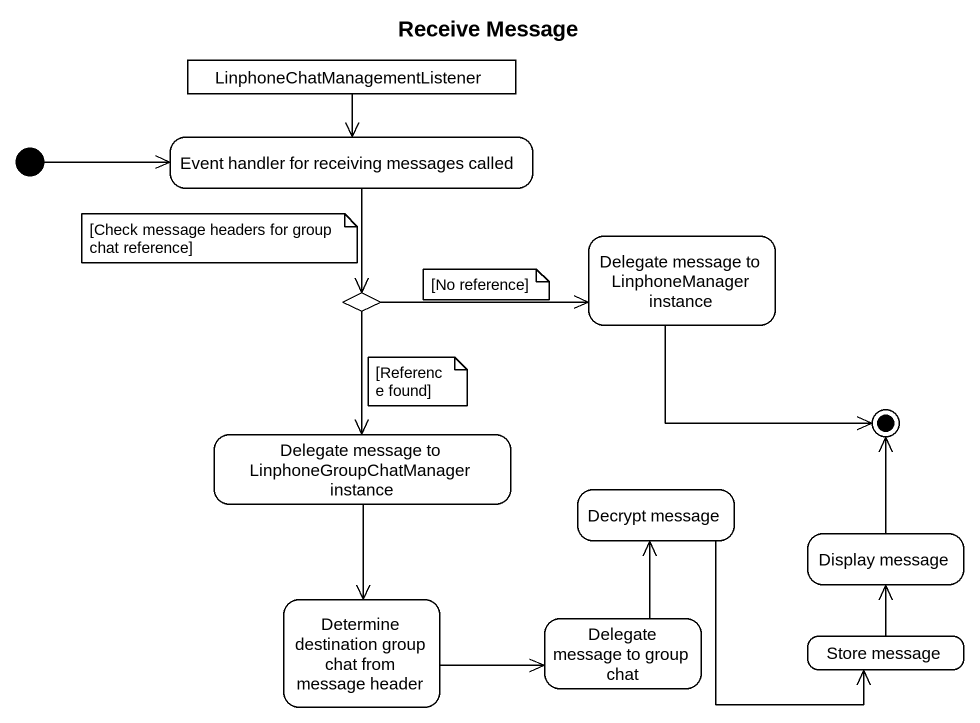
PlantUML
@startuml
title Receive Message
hide empty description
state "LinphoneChatManagementListener" as LinphoneChatManagementListen <<object>>
state "Event handler for receiving messages called" as Event_handler_for_receiving
state "Delegate message to LinphoneManager instance" as Delegate_message_to
state choice1 <<choice>>
state "Delegate message to LinphoneGroupChatManager instance" as Delegate_message_to_2
state "Decrypt message" as Decrypt_message
state "Display message" as Display_message
state "Determine destination group chat from message header" as Determine_destination_group
state "Delegate message to group chat" as Delegate_message_to_group
state "Store message" as Store_message
[*] -right-> Event_handler_for_receiving
LinphoneChatManagementListen --> Event_handler_for_receiving
Event_handler_for_receiving --> choice1
choice1 -right-> Delegate_message_to
choice1 --> Delegate_message_to_2
Delegate_message_to_2 --> Determine_destination_group
Decrypt_message -right-> Store_message
Determine_destination_group -right-> Delegate_message_to_group
Delegate_message_to_group -up-> Decrypt_message
Store_message -up-> Display_message
Delegate_message_to --> [*]
Display_message -up-> [*]
note as N1
  [Check message headers for group chat reference]
end note
note as N2
  [No reference]
end note
note as N3
  [Reference found]
end note
@enduml
